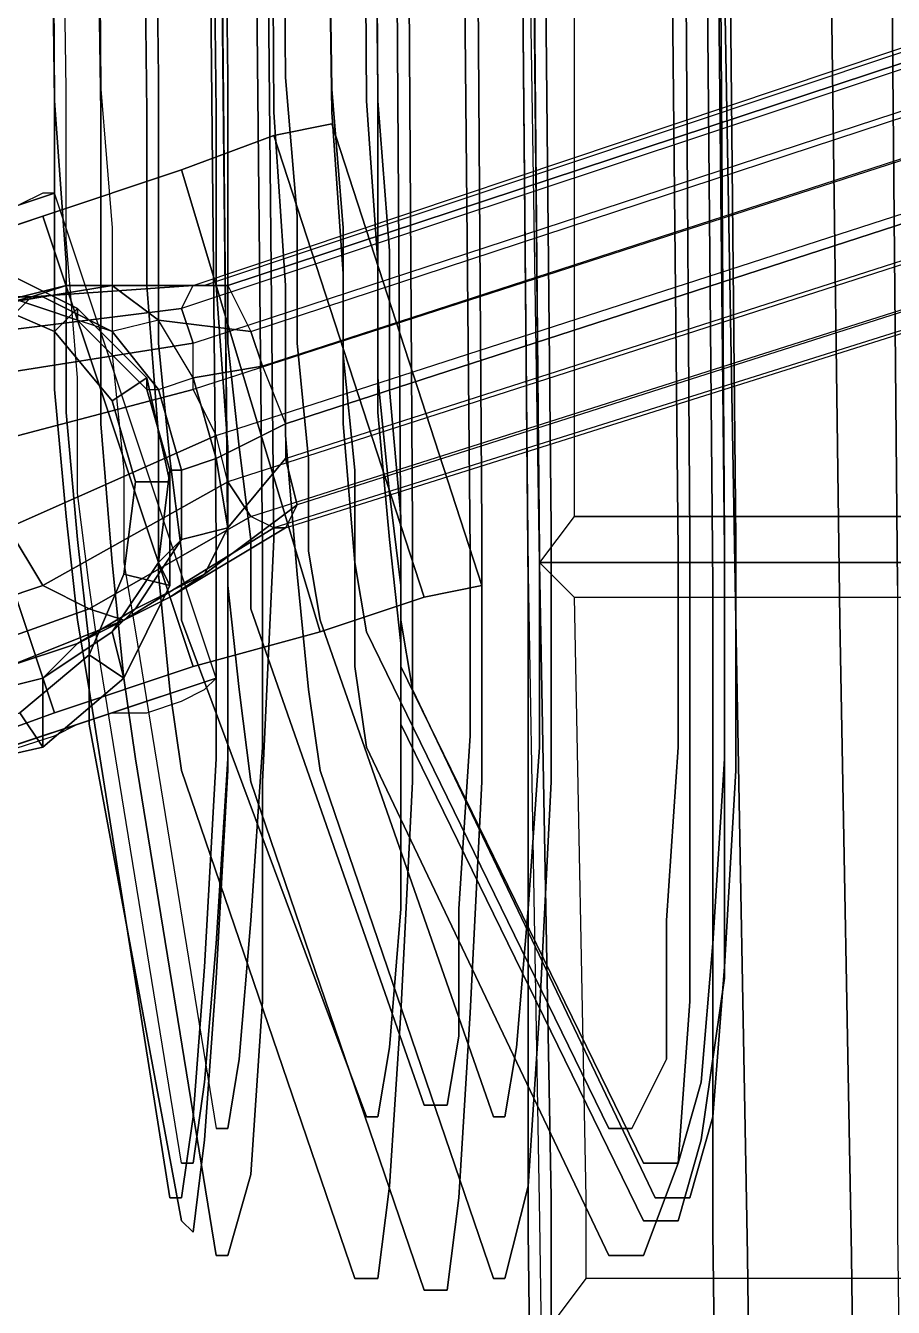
# Model space of a CAD drawing. Extents: x 2173.2 to 2198.9, y 1406.4 to 1430.7.
# Drawn here: x 2174.468 to 2176.816, y 1413.591 to 1417.059 of the extents above; entities that cross this region are included whole.
import ezdxf

# ---------------------------------------------------------------- set-up
doc = ezdxf.new("R2010")
doc.units = 0
doc.layers.add('SEAT', color=5, linetype='Continuous')

msp = doc.modelspace()

# ---------------------------------------------------------------- linework, layer by layer
at = {"layer": 'SEAT'}
for points, invisible_edges in [([(2175.0145, 1415.6687, 26.5), (2174.9207, 1425.1062, 25.3438), (2174.8895, 1425.0749, 25.2812), (2174.9832, 1415.6687, 26.4375)], 10), ([(2175.1395, 1415.6687, 26.5938), (2175.0457, 1425.1062, 25.4375), (2174.9207, 1425.1062, 25.3438), (2175.0145, 1415.6687, 26.5)], 10), ([(2175.5145, 1415.6999, 26.625), (2175.452, 1425.1062, 25.4688), (2175.0457, 1425.1062, 25.4375), (2175.1395, 1415.6687, 26.5938)], 10), ([(2175.6395, 1425.1062, 25.4688), (2175.452, 1425.1062, 25.4688), (2175.5145, 1415.6999, 26.625), (2175.702, 1415.6999, 26.625)], 5), ([(2175.8895, 1415.6999, 26.5938), (2175.7957, 1425.1062, 25.4375), (2175.6395, 1425.1062, 25.4688), (2175.702, 1415.6999, 26.625)], 10), ([(2176.2645, 1415.6687, 26.5), (2176.202, 1425.1062, 25.3438), (2175.7957, 1425.1062, 25.4375), (2175.8895, 1415.6999, 26.5938)], 10), ([(2176.3582, 1415.6687, 26.4062), (2176.2957, 1425.1062, 25.25), (2176.202, 1425.1062, 25.3438), (2176.2645, 1415.6687, 26.5)], 10), ([(2176.3895, 1415.6687, 26.3125), (2176.2957, 1425.0749, 25.1562), (2176.2957, 1425.1062, 25.25), (2176.3582, 1415.6687, 26.4062)], 10), ([(2174.9832, 1415.6687, 26.4375), (2174.8895, 1425.0749, 25.2812), (2174.9207, 1425.0749, 25.1875), (2175.0145, 1415.6374, 26.3438)], 10), ([(2175.0145, 1415.6374, 26.3438), (2174.9207, 1425.0749, 25.1875), (2175.0145, 1425.0749, 25.0938), (2175.1082, 1415.6374, 26.25)], 10), ([(2175.1082, 1415.6374, 26.25), (2175.0145, 1425.0749, 25.0938), (2175.4207, 1425.0437, 25), (2175.4832, 1415.6374, 26.1562)], 10), ([(2175.8582, 1415.6374, 26.125), (2175.7645, 1425.0437, 24.9688), (2176.1395, 1425.0749, 25), (2176.2332, 1415.6374, 26.1562)], 10), ([(2176.2332, 1415.6374, 26.1562), (2176.1395, 1425.0749, 25), (2176.2645, 1425.0749, 25.0938), (2176.3582, 1415.6374, 26.25)], 10), ([(2176.3582, 1415.6374, 26.25), (2176.2645, 1425.0749, 25.0938), (2176.2957, 1425.0749, 25.1562), (2176.3895, 1415.6687, 26.3125)], 10), ([(2175.4832, 1415.6374, 26.1562), (2175.4207, 1425.0437, 25), (2175.577, 1425.0437, 24.9688), (2175.6707, 1415.6374, 26.125)], 10), ([(2175.6707, 1415.6374, 26.125), (2175.577, 1425.0437, 24.9688), (2175.7645, 1425.0437, 24.9688), (2175.8582, 1415.6374, 26.125)], 10), ([(2176.2645, 1422.5437, 14.5625), (2176.3895, 1415.4499, 16.1562), (2176.327, 1415.5437, 16.75), (2176.2645, 1422.4499, 15.8125)], 10), ([(2176.577, 1422.5437, 14.5312), (2176.6707, 1415.4499, 16.125), (2176.3895, 1415.4499, 16.1562), (2176.2645, 1422.5437, 14.5625)], 10), ([(2176.7645, 1422.4499, 15.75), (2176.827, 1415.5437, 16.7188), (2176.6707, 1415.4499, 16.125), (2176.577, 1422.5437, 14.5312)], 10), ([(2175.827, 1415.5749, 17.0312), (2175.8582, 1415.6062, 17.2812), (2175.7957, 1422.4499, 16.3438), (2175.7645, 1422.4499, 16.0938)], 5), ([(2175.7645, 1422.4499, 15.8438), (2175.827, 1415.5437, 16.7812), (2175.8582, 1415.6062, 17.2812), (2175.7957, 1422.4499, 16.3438)], 10), ([(2176.2645, 1422.4499, 15.8125), (2176.327, 1415.5437, 16.75), (2175.827, 1415.5437, 16.7812), (2175.7645, 1422.4499, 15.8438)], 10), ([(2175.8582, 1415.6062, 17.2812), (2177.3582, 1415.6062, 17.1562), (2177.2957, 1422.4499, 16.2188), (2175.7957, 1422.4499, 16.3438)], 5), ([(2177.2645, 1422.4499, 15.7188), (2177.327, 1415.5437, 16.6875), (2176.827, 1415.5437, 16.7188), (2176.7645, 1422.4499, 15.75)], 10), ([(2174.6395, 1421.7937, 15.6875), (2174.6707, 1416.8874, 16.6562), (2174.577, 1416.8874, 16.5625), (2174.5145, 1421.7624, 15.625)], 10), ([(2174.827, 1416.9187, 16.6875), (2174.7645, 1421.7937, 15.75), (2174.6395, 1421.7937, 15.6875), (2174.6707, 1416.8874, 16.6562)], 10), ([(2175.0145, 1416.9187, 16.6875), (2174.952, 1421.7937, 15.75), (2174.7645, 1421.7937, 15.75), (2174.827, 1416.9187, 16.6875)], 10), ([(2175.1707, 1416.9187, 16.6562), (2175.1395, 1421.7937, 15.7188), (2174.952, 1421.7937, 15.75), (2175.0145, 1416.9187, 16.6875)], 10), ([(2175.2957, 1416.8874, 16.5938), (2175.2332, 1421.7937, 15.6562), (2175.1395, 1421.7937, 15.7188), (2175.1707, 1416.9187, 16.6562)], 10), ([(2175.4207, 1416.8874, 16.5), (2175.3582, 1421.7624, 15.5625), (2175.2332, 1421.7937, 15.6562), (2175.2957, 1416.8874, 16.5938)], 10), ([(2174.577, 1416.8874, 16.5625), (2174.5145, 1421.7624, 15.625), (2174.4832, 1421.7624, 15.5312), (2174.5457, 1416.8562, 16.4688)], 10), ([(2174.5457, 1416.8562, 16.4688), (2174.4832, 1421.7624, 15.5312), (2174.5145, 1421.7312, 15.4375), (2174.5457, 1416.8562, 16.4062)], 10), ([(2175.4207, 1416.8562, 16.4062), (2175.3895, 1421.7624, 15.4688), (2175.3582, 1421.7624, 15.5625), (2175.4207, 1416.8874, 16.5)], 10), ([(2175.3895, 1416.8562, 16.3438), (2175.3582, 1421.7312, 15.4062), (2175.3895, 1421.7624, 15.4688), (2175.4207, 1416.8562, 16.4062)], 10), ([(2174.5457, 1416.8562, 16.4062), (2174.5145, 1421.7312, 15.4375), (2174.6082, 1421.7312, 15.3438), (2174.6707, 1416.8249, 16.2812)], 10), ([(2174.6082, 1421.7312, 15.3438), (2174.7332, 1421.6999, 15.2812), (2174.7957, 1416.8249, 16.25), (2174.6707, 1416.8249, 16.2812)], 5), ([(2175.1395, 1416.8249, 16.2188), (2175.1082, 1421.6999, 15.2812), (2175.2332, 1421.7312, 15.3125), (2175.2957, 1416.8249, 16.25)], 10), ([(2175.2957, 1416.8249, 16.25), (2175.2332, 1421.7312, 15.3125), (2175.3582, 1421.7312, 15.4062), (2175.3895, 1416.8562, 16.3438)], 10), ([(2174.7957, 1416.8249, 16.25), (2174.7332, 1421.6999, 15.2812), (2174.9207, 1421.6999, 15.25), (2174.9832, 1416.8249, 16.2188)], 10), ([(2174.9832, 1416.8249, 16.2188), (2174.9207, 1421.6999, 15.25), (2175.1082, 1421.6999, 15.2812), (2175.1395, 1416.8249, 16.2188)], 10), ([(2174.827, 1416.5437, 16.8125), (2174.827, 1416.9187, 16.6875), (2174.6707, 1416.8874, 16.6562), (2174.702, 1416.5124, 16.75)], 10), ([(2175.0145, 1416.5437, 16.8125), (2175.0145, 1416.9187, 16.6875), (2174.827, 1416.9187, 16.6875), (2174.827, 1416.5437, 16.8125)], 10), ([(2175.202, 1416.5437, 16.7812), (2175.1707, 1416.9187, 16.6562), (2175.0145, 1416.9187, 16.6875), (2175.0145, 1416.5437, 16.8125)], 10), ([(2175.327, 1416.5124, 16.7188), (2175.2957, 1416.8874, 16.5938), (2175.1707, 1416.9187, 16.6562), (2175.202, 1416.5437, 16.7812)], 10), ([(2174.577, 1416.4812, 16.6875), (2174.577, 1416.8874, 16.5625), (2174.5457, 1416.8562, 16.4688), (2174.5457, 1416.4499, 16.5938)], 10), ([(2174.6707, 1416.8874, 16.6562), (2174.702, 1416.5124, 16.75), (2174.577, 1416.4812, 16.6875), (2174.577, 1416.8874, 16.5625)], 10), ([(2175.4207, 1416.4812, 16.625), (2175.4207, 1416.8874, 16.5), (2175.2957, 1416.8874, 16.5938), (2175.327, 1416.5124, 16.7188)], 10), ([(2175.452, 1416.4499, 16.5312), (2175.4207, 1416.8562, 16.4062), (2175.4207, 1416.8874, 16.5), (2175.4207, 1416.4812, 16.625)], 10), ([(2174.577, 1416.4187, 16.5312), (2174.5457, 1416.8562, 16.4062), (2174.6707, 1416.8249, 16.2812), (2174.6707, 1416.3874, 16.4375)], 10), ([(2174.5457, 1416.4499, 16.5938), (2174.5457, 1416.8562, 16.4688), (2174.5457, 1416.8562, 16.4062), (2174.577, 1416.4187, 16.5312)], 10), ([(2175.327, 1416.3874, 16.4062), (2175.2957, 1416.8249, 16.25), (2175.3895, 1416.8562, 16.3438), (2175.4207, 1416.4187, 16.4688)], 10), ([(2175.4207, 1416.4187, 16.4688), (2175.3895, 1416.8562, 16.3438), (2175.4207, 1416.8562, 16.4062), (2175.452, 1416.4499, 16.5312)], 10), ([(2174.6707, 1416.8249, 16.2812), (2174.7957, 1416.8249, 16.25), (2174.7957, 1416.3562, 16.375), (2174.6707, 1416.3874, 16.4375)], 5), ([(2174.7957, 1416.3562, 16.375), (2174.7957, 1416.8249, 16.25), (2174.9832, 1416.8249, 16.2188), (2174.9832, 1416.3562, 16.3438)], 10), ([(2174.9832, 1416.3562, 16.3438), (2174.9832, 1416.8249, 16.2188), (2175.1395, 1416.8249, 16.2188), (2175.1707, 1416.3562, 16.3438)], 10), ([(2175.1707, 1416.3562, 16.3438), (2175.1395, 1416.8249, 16.2188), (2175.2957, 1416.8249, 16.25), (2175.327, 1416.3874, 16.4062)], 10), ([(2175.1395, 1416.7624, 0.4375), (2175.1395, 1416.7624, 1.5625), (2175.2957, 1416.7937, 1.1875), (2175.2957, 1416.7937, 0.8125)], 1), ([(2174.8895, 1416.6687, 0.1562), (2174.8895, 1416.6687, 1.8438), (2175.1395, 1416.7624, 1.5625), (2175.1395, 1416.7624, 0.4375)], 5), ([(2174.5145, 1416.5437), (2174.5145, 1416.5437, 2), (2174.8895, 1416.6687, 1.8438), (2174.8895, 1416.6687, 0.1562)], 5), ([(2174.5457, 1416.6062, 0.9375), (2174.1082, 1416.4812, 0.8438), (2173.2332, 1416.1687, 2.125), (2174.5457, 1416.6062, 2.125)], 1), ([(2174.1082, 1416.4812, 0.8438), (2174.5457, 1416.6062, 0.9375), (2174.5145, 1416.6062, 0.8438), (2174.202, 1416.4812, 0.7812)], 5), ([(2174.202, 1416.4812, 0.7812), (2174.5145, 1416.6062, 0.8438), (2174.452, 1416.5749, 0.7812), (2174.2645, 1416.5124, 0.75)], 5), ([(2174.1395, 1416.4187), (2174.1395, 1416.4187, 2), (2174.5145, 1416.5437, 2), (2174.5145, 1416.5437)], 5), ([(2174.827, 1416.1999, 16.9688), (2174.827, 1416.5437, 16.8125), (2174.702, 1416.5124, 16.75), (2174.702, 1416.1687, 16.9375)], 10), ([(2175.0145, 1416.1999, 16.9688), (2175.0145, 1416.5437, 16.8125), (2174.827, 1416.5437, 16.8125), (2174.827, 1416.1999, 16.9688)], 10), ([(2175.202, 1416.1999, 16.9688), (2175.202, 1416.5437, 16.7812), (2175.0145, 1416.5437, 16.8125), (2175.0145, 1416.1999, 16.9688)], 10), ([(2175.327, 1416.1687, 16.9062), (2175.327, 1416.5124, 16.7188), (2175.202, 1416.5437, 16.7812), (2175.202, 1416.1999, 16.9688)], 10), ([(2174.702, 1416.5124, 16.75), (2174.702, 1416.1687, 16.9375), (2174.6082, 1416.1062, 16.875), (2174.577, 1416.4812, 16.6875)], 10), ([(2175.4207, 1416.1062, 16.8125), (2175.4207, 1416.4812, 16.625), (2175.327, 1416.5124, 16.7188), (2175.327, 1416.1687, 16.9062)], 10), ([(2174.6082, 1416.1062, 16.875), (2174.577, 1416.4812, 16.6875), (2174.5457, 1416.4499, 16.5938), (2174.5457, 1416.0749, 16.8125)], 10), ([(2175.452, 1416.0749, 16.75), (2175.452, 1416.4499, 16.5312), (2175.4207, 1416.4812, 16.625), (2175.4207, 1416.1062, 16.8125)], 10), ([(2174.5457, 1416.0749, 16.8125), (2174.5457, 1416.4499, 16.5938), (2174.577, 1416.4187, 16.5312), (2174.577, 1416.0124, 16.75)], 10), ([(2175.4207, 1416.0124, 16.6875), (2175.4207, 1416.4187, 16.4688), (2175.452, 1416.4499, 16.5312), (2175.452, 1416.0749, 16.75)], 10), ([(2174.577, 1416.0124, 16.75), (2174.577, 1416.4187, 16.5312), (2174.6707, 1416.3874, 16.4375), (2174.6707, 1415.9812, 16.6562)], 10), ([(2175.327, 1415.9812, 16.625), (2175.327, 1416.3874, 16.4062), (2175.4207, 1416.4187, 16.4688), (2175.4207, 1416.0124, 16.6875)], 10), ([(2174.6707, 1416.3874, 16.4375), (2174.7957, 1416.3562, 16.375), (2174.827, 1415.9499, 16.5938), (2174.6707, 1415.9812, 16.6562)], 5), ([(2175.1707, 1415.9499, 16.5625), (2175.1707, 1416.3562, 16.3438), (2175.327, 1416.3874, 16.4062), (2175.327, 1415.9812, 16.625)], 10), ([(2174.827, 1415.9499, 16.5938), (2174.7957, 1416.3562, 16.375), (2174.9832, 1416.3562, 16.3438), (2175.0145, 1415.9187, 16.5625)], 10), ([(2175.0145, 1415.9187, 16.5625), (2174.9832, 1416.3562, 16.3438), (2175.1707, 1416.3562, 16.3438), (2175.1707, 1415.9499, 16.5625)], 10), ([(2174.8582, 1415.8874, 17.2188), (2174.827, 1416.1999, 16.9688), (2174.702, 1416.1687, 16.9375), (2174.7332, 1415.8562, 17.1875)], 10), ([(2175.0457, 1415.9187, 17.2188), (2175.0145, 1416.1999, 16.9688), (2174.827, 1416.1999, 16.9688), (2174.8582, 1415.8874, 17.2188)], 10), ([(2175.2332, 1415.8874, 17.1875), (2175.202, 1416.1999, 16.9688), (2175.0145, 1416.1999, 16.9688), (2175.0457, 1415.9187, 17.2188)], 10), ([(2175.3582, 1415.8562, 17.1562), (2175.327, 1416.1687, 16.9062), (2175.202, 1416.1999, 16.9688), (2175.2332, 1415.8874, 17.1875)], 10), ([(2174.702, 1416.1687, 16.9375), (2174.7332, 1415.8562, 17.1875), (2174.6082, 1415.7937, 17.1562), (2174.6082, 1416.1062, 16.875)], 10), ([(2175.452, 1415.7937, 17.0938), (2175.4207, 1416.1062, 16.8125), (2175.327, 1416.1687, 16.9062), (2175.3582, 1415.8562, 17.1562)], 10), ([(2174.6082, 1415.7937, 17.1562), (2174.6082, 1416.1062, 16.875), (2174.5457, 1416.0749, 16.8125), (2174.577, 1415.7312, 17.0938)], 10), ([(2175.4832, 1415.7312, 17.0312), (2175.452, 1416.0749, 16.75), (2175.4207, 1416.1062, 16.8125), (2175.452, 1415.7937, 17.0938)], 10), ([(2174.577, 1415.7312, 17.0938), (2174.5457, 1416.0749, 16.8125), (2174.577, 1416.0124, 16.75), (2174.6082, 1415.6687, 17.0312)], 10), ([(2175.452, 1415.6687, 16.9688), (2175.4207, 1416.0124, 16.6875), (2175.452, 1416.0749, 16.75), (2175.4832, 1415.7312, 17.0312)], 10), ([(2174.6082, 1415.6687, 17.0312), (2174.577, 1416.0124, 16.75), (2174.6707, 1415.9812, 16.6562), (2174.702, 1415.6062, 16.9375)], 10), ([(2174.6707, 1415.9812, 16.6562), (2174.827, 1415.9499, 16.5938), (2174.827, 1415.5749, 16.9062), (2174.702, 1415.6062, 16.9375)], 5), ([(2175.202, 1415.5749, 16.875), (2175.1707, 1415.9499, 16.5625), (2175.327, 1415.9812, 16.625), (2175.3582, 1415.6062, 16.9062)], 10), ([(2175.3582, 1415.6062, 16.9062), (2175.327, 1415.9812, 16.625), (2175.4207, 1416.0124, 16.6875), (2175.452, 1415.6687, 16.9688)], 10), ([(2174.827, 1415.5749, 16.9062), (2174.827, 1415.9499, 16.5938), (2175.0145, 1415.9187, 16.5625), (2175.0145, 1415.5437, 16.875)], 10), ([(2175.0145, 1415.5437, 16.875), (2175.0145, 1415.9187, 16.5625), (2175.1707, 1415.9499, 16.5625), (2175.202, 1415.5749, 16.875)], 10), ([(2175.077, 1415.6687, 17.5312), (2175.0457, 1415.9187, 17.2188), (2174.8582, 1415.8874, 17.2188), (2174.8895, 1415.6374, 17.5312)], 10), ([(2175.2332, 1415.6374, 17.5), (2175.2332, 1415.8874, 17.1875), (2175.0457, 1415.9187, 17.2188), (2175.077, 1415.6687, 17.5312)], 10), ([(2174.8895, 1415.6374, 17.5312), (2174.8582, 1415.8874, 17.2188), (2174.7332, 1415.8562, 17.1875), (2174.7332, 1415.6062, 17.5)], 10), ([(2175.3582, 1415.6062, 17.4688), (2175.3582, 1415.8562, 17.1562), (2175.2332, 1415.8874, 17.1875), (2175.2332, 1415.6374, 17.5)], 10), ([(2174.7332, 1415.8562, 17.1875), (2174.7332, 1415.6062, 17.5), (2174.6395, 1415.5437, 17.4688), (2174.6082, 1415.7937, 17.1562)], 10), ([(2175.4832, 1415.5437, 17.4062), (2175.452, 1415.7937, 17.0938), (2175.3582, 1415.8562, 17.1562), (2175.3582, 1415.6062, 17.4688)], 10), ([(2174.6395, 1415.5437, 17.4688), (2174.6082, 1415.7937, 17.1562), (2174.577, 1415.7312, 17.0938), (2174.6082, 1415.4499, 17.4062)], 10), ([(2175.4832, 1415.4499, 17.3438), (2175.4832, 1415.7312, 17.0312), (2175.452, 1415.7937, 17.0938), (2175.4832, 1415.5437, 17.4062)], 10), ([(2174.6082, 1415.4499, 17.4062), (2174.577, 1415.7312, 17.0938), (2174.6082, 1415.6687, 17.0312), (2174.6395, 1415.3874, 17.375)], 10), ([(2175.4832, 1415.3874, 17.3125), (2175.452, 1415.6687, 16.9688), (2175.4832, 1415.7312, 17.0312), (2175.4832, 1415.4499, 17.3438)], 10), ([(2174.6395, 1415.3874, 17.375), (2174.6082, 1415.6687, 17.0312), (2174.702, 1415.6062, 16.9375), (2174.7332, 1415.2937, 17.3125)], 10), ([(2175.077, 1415.4812, 17.875), (2175.077, 1415.6687, 17.5312), (2174.8895, 1415.6374, 17.5312), (2174.8895, 1415.4499, 17.875)], 10), ([(2175.0145, 1415.0437, 26.4688), (2175.0145, 1415.6687, 26.5), (2174.9832, 1415.6687, 26.4375), (2174.9832, 1415.0749, 26.375)], 10), ([(2174.9832, 1415.0749, 26.375), (2174.9832, 1415.6687, 26.4375), (2175.0145, 1415.6374, 26.3438), (2175.0145, 1415.0749, 26.2812)], 10), ([(2175.1082, 1415.0124, 26.5625), (2175.1395, 1415.6687, 26.5938), (2175.0145, 1415.6687, 26.5), (2175.0145, 1415.0437, 26.4688)], 10), ([(2175.2645, 1415.4499, 17.8438), (2175.2332, 1415.6374, 17.5), (2175.077, 1415.6687, 17.5312), (2175.077, 1415.4812, 17.875)], 10), ([(2175.5145, 1415.0124, 26.5625), (2175.5145, 1415.6999, 26.625), (2175.1395, 1415.6687, 26.5938), (2175.1082, 1415.0124, 26.5625)], 10), ([(2175.3582, 1415.3249, 17.2812), (2175.3582, 1415.6062, 16.9062), (2175.452, 1415.6687, 16.9688), (2175.4832, 1415.3874, 17.3125)], 10), ([(2175.702, 1415.6999, 26.625), (2175.5145, 1415.6999, 26.625), (2175.5145, 1415.0124, 26.5625), (2175.702, 1415.0124, 26.5625)], 5), ([(2175.8895, 1415.0124, 26.5312), (2175.8895, 1415.6999, 26.5938), (2175.702, 1415.6999, 26.625), (2175.702, 1415.0124, 26.5625)], 10), ([(2176.2645, 1415.0124, 26.4688), (2176.2645, 1415.6687, 26.5), (2175.8895, 1415.6999, 26.5938), (2175.8895, 1415.0124, 26.5312)], 10), ([(2176.3582, 1415.0437, 26.375), (2176.3582, 1415.6687, 26.4062), (2176.2645, 1415.6687, 26.5), (2176.2645, 1415.0124, 26.4688)], 10), ([(2176.3582, 1415.0749, 26.1875), (2176.3582, 1415.6374, 26.25), (2176.3895, 1415.6687, 26.3125), (2176.3895, 1415.0437, 26.2812)], 10), ([(2176.3895, 1415.0437, 26.2812), (2176.3895, 1415.6687, 26.3125), (2176.3582, 1415.6687, 26.4062), (2176.3582, 1415.0437, 26.375)], 10), ([(2174.8895, 1415.4499, 17.875), (2174.8895, 1415.6374, 17.5312), (2174.7332, 1415.6062, 17.5), (2174.7645, 1415.4187, 17.8438)], 10), ([(2175.0145, 1415.0749, 26.2812), (2175.0145, 1415.6374, 26.3438), (2175.1082, 1415.6374, 26.25), (2175.1082, 1415.1062, 26.1875)], 10), ([(2175.1082, 1415.1062, 26.1875), (2175.1082, 1415.6374, 26.25), (2175.4832, 1415.6374, 26.1562), (2175.4832, 1415.1062, 26.125)], 10), ([(2175.3895, 1415.4187, 17.8125), (2175.3582, 1415.6062, 17.4688), (2175.2332, 1415.6374, 17.5), (2175.2645, 1415.4499, 17.8438)], 10), ([(2175.4832, 1415.1062, 26.125), (2175.4832, 1415.6374, 26.1562), (2175.6707, 1415.6374, 26.125), (2175.6707, 1415.1374, 26.0938)], 10), ([(2175.6707, 1415.1374, 26.0938), (2175.6707, 1415.6374, 26.125), (2175.8582, 1415.6374, 26.125), (2175.8582, 1415.1062, 26.0938)], 10), ([(2175.8582, 1415.1062, 26.0938), (2175.8582, 1415.6374, 26.125), (2176.2332, 1415.6374, 26.1562), (2176.2332, 1415.1062, 26.125)], 10), ([(2176.2332, 1415.1062, 26.125), (2176.2332, 1415.6374, 26.1562), (2176.3582, 1415.6374, 26.25), (2176.3582, 1415.0749, 26.1875)], 10), ([(2174.7332, 1415.6062, 17.5), (2174.7645, 1415.4187, 17.8438), (2174.6707, 1415.3249, 17.8438), (2174.6395, 1415.5437, 17.4688)], 10), ([(2174.702, 1415.6062, 16.9375), (2174.827, 1415.5749, 16.9062), (2174.8582, 1415.2624, 17.2812), (2174.7332, 1415.2937, 17.3125)], 5), ([(2175.2332, 1415.2624, 17.25), (2175.202, 1415.5749, 16.875), (2175.3582, 1415.6062, 16.9062), (2175.3582, 1415.3249, 17.2812)], 10), ([(2175.4832, 1415.3249, 17.7812), (2175.4832, 1415.5437, 17.4062), (2175.3582, 1415.6062, 17.4688), (2175.3895, 1415.4187, 17.8125)], 10), ([(2175.8582, 1413.8249, 17.2812), (2175.8895, 1413.8874, 17.5312), (2175.8582, 1415.6062, 17.2812), (2175.827, 1415.5749, 17.0312)], 5), ([(2175.827, 1413.7937, 17.0312), (2175.8895, 1413.8874, 17.5312), (2175.8582, 1415.6062, 17.2812), (2175.827, 1415.5437, 16.7812)], 5), ([(2175.8895, 1413.8874, 17.5312), (2177.3582, 1413.8874, 17.4375), (2177.3582, 1415.6062, 17.1562), (2175.8582, 1415.6062, 17.2812)], 5), ([(2175.8895, 1413.8874, 17.5312), (2175.8582, 1415.6062, 17.2812), (2196.327, 1415.6062, 17.2812), (2196.327, 1413.8874, 17.5312)], 8), ([(2175.8582, 1415.6062, 17.2812), (2175.952, 1415.5124, 17.375), (2175.9832, 1413.8874, 17.625), (2175.8895, 1413.8874, 17.5312)], 4), ([(2174.8582, 1415.2624, 17.2812), (2174.827, 1415.5749, 16.9062), (2175.0145, 1415.5437, 16.875), (2175.0457, 1415.2624, 17.25)], 10), ([(2175.0457, 1415.2624, 17.25), (2175.0145, 1415.5437, 16.875), (2175.202, 1415.5749, 16.875), (2175.2332, 1415.2624, 17.25)], 10), ([(2174.6707, 1415.3249, 17.8438), (2174.6395, 1415.5437, 17.4688), (2174.6082, 1415.4499, 17.4062), (2174.6395, 1415.2624, 17.8125)], 10), ([(2175.5145, 1415.2624, 17.75), (2175.4832, 1415.4499, 17.3438), (2175.4832, 1415.5437, 17.4062), (2175.4832, 1415.3249, 17.7812)], 10), ([(2175.5457, 1415.5124, 1.5625), (2175.5457, 1415.5124, 0.4375), (2175.702, 1415.5437, 0.8125), (2175.702, 1415.5437, 1.1875)], 1), ([(2175.827, 1415.5437, 16.7812), (2176.327, 1415.5437, 16.75), (2176.327, 1413.7937, 17), (2175.827, 1413.7937, 17.0312)], 5), ([(2176.4207, 1413.7312, 16.5), (2176.327, 1413.7937, 17), (2176.327, 1415.5437, 16.75), (2176.3895, 1415.4499, 16.1562)], 5), ([(2176.827, 1413.7937, 16.9688), (2176.702, 1413.7312, 16.4688), (2176.6707, 1415.4499, 16.125), (2176.827, 1415.5437, 16.7188)], 5), ([(2175.2645, 1415.4187, 1.8438), (2175.2645, 1415.4187, 0.1562), (2175.5457, 1415.5124, 0.4375), (2175.5457, 1415.5124, 1.5625)], 5), ([(2175.952, 1415.5124, 17.375), (2175.9832, 1413.8874, 17.625), (2196.202, 1413.8874, 17.625), (2196.2332, 1415.5124, 17.375)], 10), ([(2175.5457, 1414.1374, 24.5312), (2175.077, 1415.4812, 17.875), (2174.8895, 1415.4499, 17.875), (2175.3895, 1414.1062, 24.5312)], 10), ([(2175.7332, 1414.1062, 24.5312), (2175.2645, 1415.4499, 17.8438), (2175.077, 1415.4812, 17.875), (2175.5457, 1414.1374, 24.5312)], 10), ([(2174.6395, 1415.2624, 17.8125), (2174.6082, 1415.4499, 17.4062), (2174.6395, 1415.3874, 17.375), (2174.6395, 1415.1687, 17.7812)], 10), ([(2175.3895, 1414.1062, 24.5312), (2174.8895, 1415.4499, 17.875), (2174.7645, 1415.4187, 17.8438), (2174.9832, 1414.0749, 24.5625)], 10), ([(2176.0457, 1414.0749, 24.5), (2175.3895, 1415.4187, 17.8125), (2175.2645, 1415.4499, 17.8438), (2175.7332, 1414.1062, 24.5312)], 10), ([(2175.4832, 1415.1687, 17.7188), (2175.4832, 1415.3874, 17.3125), (2175.4832, 1415.4499, 17.3438), (2175.5145, 1415.2624, 17.75)], 10), ([(2176.3895, 1415.4499, 16.1562), (2176.6707, 1415.4499, 16.125), (2176.702, 1413.7312, 16.4688), (2176.4207, 1413.7312, 16.5)], 5), ([(2174.7645, 1415.4187, 17.8438), (2174.9832, 1414.0749, 24.5625), (2174.8895, 1413.9812, 24.5625), (2174.6707, 1415.3249, 17.8438)], 10), ([(2174.9207, 1415.3249, 2), (2174.9207, 1415.3249), (2175.2645, 1415.4187, 0.1562), (2175.2645, 1415.4187, 1.8438)], 5), ([(2176.1395, 1413.9812, 24.4688), (2175.4832, 1415.3249, 17.7812), (2175.3895, 1415.4187, 17.8125), (2176.0457, 1414.0749, 24.5)], 10), ([(2174.6395, 1415.1687, 17.7812), (2174.6395, 1415.3874, 17.375), (2174.7332, 1415.2937, 17.3125), (2174.7645, 1415.0749, 17.7188)], 10), ([(2175.3895, 1415.1062, 17.6875), (2175.3582, 1415.3249, 17.2812), (2175.4832, 1415.3874, 17.3125), (2175.4832, 1415.1687, 17.7188)], 10), ([(2174.5457, 1415.1999, 2), (2174.5457, 1415.1999), (2174.9207, 1415.3249), (2174.9207, 1415.3249, 2)], 5), ([(2174.8895, 1413.9812, 24.5625), (2174.6707, 1415.3249, 17.8438), (2174.6395, 1415.2624, 17.8125), (2174.8582, 1413.8874, 24.5312)], 10), ([(2175.2645, 1415.0437, 17.6562), (2175.2332, 1415.2624, 17.25), (2175.3582, 1415.3249, 17.2812), (2175.3895, 1415.1062, 17.6875)], 10), ([(2176.1707, 1413.8874, 24.4375), (2175.5145, 1415.2624, 17.75), (2175.4832, 1415.3249, 17.7812), (2176.1395, 1413.9812, 24.4688)], 10), ([(2174.5457, 1415.1374, 0.8438), (2174.9832, 1415.2937, 0.9375), (2174.9832, 1415.2937, 2.125), (2173.6707, 1414.8562, 2.125)], 1), ([(2174.9832, 1415.2937, 0.9375), (2174.5457, 1415.1374, 0.8438), (2174.6082, 1415.1687, 0.7812), (2174.952, 1415.2624, 0.8438)], 5), ([(2174.7332, 1415.2937, 17.3125), (2174.8582, 1415.2624, 17.2812), (2174.8895, 1415.0437, 17.6875), (2174.7645, 1415.0749, 17.7188)], 5), ([(2174.952, 1415.2624, 0.8438), (2174.6082, 1415.1687, 0.7812), (2174.702, 1415.1999, 0.75), (2174.8895, 1415.2312, 0.7812)], 5), ([(2174.8582, 1413.8874, 24.5312), (2174.6395, 1415.2624, 17.8125), (2174.6395, 1415.1687, 17.7812), (2174.8895, 1413.8249, 24.5312)], 10), ([(2174.8895, 1415.0437, 17.6875), (2174.8582, 1415.2624, 17.2812), (2175.0457, 1415.2624, 17.25), (2175.077, 1415.0124, 17.6875)], 10), ([(2175.077, 1415.0124, 17.6875), (2175.0457, 1415.2624, 17.25), (2175.2332, 1415.2624, 17.25), (2175.2645, 1415.0437, 17.6562)], 10), ([(2176.1395, 1413.8249, 24.4375), (2175.4832, 1415.1687, 17.7188), (2175.5145, 1415.2624, 17.75), (2176.1707, 1413.8874, 24.4375)], 10), ([(2174.8895, 1415.2312, 0.7812), (2174.702, 1415.1999, 0.75), (2174.702, 1415.1999, 0.75), (2174.7957, 1415.1999, 0.75)], 1), ([(2174.202, 1415.0749, 1.8438), (2174.202, 1415.0749, 0.1562), (2174.5457, 1415.1999), (2174.5457, 1415.1999, 2)], 5), ([(2174.8895, 1413.8249, 24.5312), (2174.6395, 1415.1687, 17.7812), (2174.7645, 1415.0749, 17.7188), (2174.9832, 1413.7312, 24.5)], 10), ([(2176.0457, 1413.7312, 24.4062), (2175.3895, 1415.1062, 17.6875), (2175.4832, 1415.1687, 17.7188), (2176.1395, 1413.8249, 24.4375)], 10), ([(2175.4832, 1414.6687, 25.9062), (2175.4832, 1415.1062, 26.125), (2175.6707, 1415.1374, 26.0938), (2175.6395, 1414.6687, 25.875)], 10), ([(2175.6395, 1414.6687, 25.875), (2175.6707, 1415.1374, 26.0938), (2175.8582, 1415.1062, 26.0938), (2175.827, 1414.6687, 25.875)], 10), ([(2174.9832, 1414.5749, 26.0625), (2175.0145, 1415.0749, 26.2812), (2175.1082, 1415.1062, 26.1875), (2175.077, 1414.6374, 25.9688)], 10), ([(2175.077, 1414.6374, 25.9688), (2175.1082, 1415.1062, 26.1875), (2175.4832, 1415.1062, 26.125), (2175.4832, 1414.6687, 25.9062)], 10), ([(2175.7332, 1413.6687, 24.4375), (2175.2645, 1415.0437, 17.6562), (2175.3895, 1415.1062, 17.6875), (2176.0457, 1413.7312, 24.4062)], 10), ([(2175.827, 1414.6687, 25.875), (2175.8582, 1415.1062, 26.0938), (2176.2332, 1415.1062, 26.125), (2176.202, 1414.6374, 25.9062)], 10), ([(2176.202, 1414.6374, 25.9062), (2176.2332, 1415.1062, 26.125), (2176.3582, 1415.0749, 26.1875), (2176.327, 1414.5749, 25.9688)], 10), ([(2174.7645, 1415.0749, 17.7188), (2174.8895, 1415.0437, 17.6875), (2175.3582, 1413.6687, 24.4688), (2174.9832, 1413.7312, 24.5)], 5), ([(2175.3582, 1413.6687, 24.4688), (2174.8895, 1415.0437, 17.6875), (2175.077, 1415.0124, 17.6875), (2175.5457, 1413.6374, 24.4375)], 10), ([(2174.952, 1414.5124, 26.125), (2174.9832, 1415.0749, 26.375), (2175.0145, 1415.0749, 26.2812), (2174.9832, 1414.5749, 26.0625)], 10), ([(2174.9832, 1414.4812, 26.1875), (2175.0145, 1415.0437, 26.4688), (2174.9832, 1415.0749, 26.375), (2174.952, 1414.5124, 26.125)], 10), ([(2175.1082, 1414.4187, 26.25), (2175.1082, 1415.0124, 26.5625), (2175.0145, 1415.0437, 26.4688), (2174.9832, 1414.4812, 26.1875)], 10), ([(2175.5457, 1413.6374, 24.4375), (2175.077, 1415.0124, 17.6875), (2175.2645, 1415.0437, 17.6562), (2175.7332, 1413.6687, 24.4375)], 10), ([(2176.3582, 1414.4812, 26.0938), (2176.3582, 1415.0437, 26.375), (2176.2645, 1415.0124, 26.4688), (2176.2645, 1414.4187, 26.1875)], 10), ([(2176.327, 1414.5749, 25.9688), (2176.3582, 1415.0749, 26.1875), (2176.3895, 1415.0437, 26.2812), (2176.3582, 1414.5124, 26.0312)], 10), ([(2176.3582, 1414.5124, 26.0312), (2176.3895, 1415.0437, 26.2812), (2176.3582, 1415.0437, 26.375), (2176.3582, 1414.4812, 26.0938)], 10), ([(2175.4832, 1414.3874, 26.2812), (2175.5145, 1415.0124, 26.5625), (2175.1082, 1415.0124, 26.5625), (2175.1082, 1414.4187, 26.25)], 10), ([(2175.702, 1415.0124, 26.5625), (2175.5145, 1415.0124, 26.5625), (2175.4832, 1414.3874, 26.2812), (2175.6707, 1414.3874, 26.2812)], 5), ([(2175.8582, 1414.3874, 26.25), (2175.8895, 1415.0124, 26.5312), (2175.702, 1415.0124, 26.5625), (2175.6707, 1414.3874, 26.2812)], 10), ([(2176.2645, 1414.4187, 26.1875), (2176.2645, 1415.0124, 26.4688), (2175.8895, 1415.0124, 26.5312), (2175.8582, 1414.3874, 26.25)], 10), ([(2175.0457, 1414.2624, 25.5938), (2175.077, 1414.6374, 25.9688), (2175.4832, 1414.6687, 25.9062), (2175.452, 1414.2937, 25.5312)], 10), ([(2175.452, 1414.2937, 25.5312), (2175.4832, 1414.6687, 25.9062), (2175.6395, 1414.6687, 25.875), (2175.6395, 1414.3249, 25.5)], 10), ([(2175.6395, 1414.3249, 25.5), (2175.6395, 1414.6687, 25.875), (2175.827, 1414.6687, 25.875), (2175.7957, 1414.2937, 25.5)], 10), ([(2175.7957, 1414.2937, 25.5), (2175.827, 1414.6687, 25.875), (2176.202, 1414.6374, 25.9062), (2176.202, 1414.2624, 25.5)], 10), ([(2174.952, 1414.1999, 25.625), (2174.9832, 1414.5749, 26.0625), (2175.077, 1414.6374, 25.9688), (2175.0457, 1414.2624, 25.5938)], 10), ([(2176.202, 1414.2624, 25.5), (2176.202, 1414.6374, 25.9062), (2176.327, 1414.5749, 25.9688), (2176.2957, 1414.1999, 25.5312)], 10), ([(2174.9207, 1414.1062, 25.6875), (2174.952, 1414.5124, 26.125), (2174.9832, 1414.5749, 26.0625), (2174.952, 1414.1999, 25.625)], 10), ([(2176.2957, 1414.1999, 25.5312), (2176.327, 1414.5749, 25.9688), (2176.3582, 1414.5124, 26.0312), (2176.327, 1414.1062, 25.5938)], 10), ([(2174.952, 1414.0437, 25.7188), (2174.9832, 1414.4812, 26.1875), (2174.952, 1414.5124, 26.125), (2174.9207, 1414.1062, 25.6875)], 10), ([(2176.327, 1414.1062, 25.5938), (2176.3582, 1414.5124, 26.0312), (2176.3582, 1414.4812, 26.0938), (2176.2957, 1414.0437, 25.625)], 10), ([(2175.077, 1413.9499, 25.7812), (2175.1082, 1414.4187, 26.25), (2174.9832, 1414.4812, 26.1875), (2174.952, 1414.0437, 25.7188)], 10), ([(2176.2957, 1414.0437, 25.625), (2176.3582, 1414.4812, 26.0938), (2176.2645, 1414.4187, 26.1875), (2176.2332, 1413.9812, 25.6875)], 10), ([(2175.452, 1413.9187, 25.7812), (2175.4832, 1414.3874, 26.2812), (2175.1082, 1414.4187, 26.25), (2175.077, 1413.9499, 25.7812)], 10), ([(2176.2332, 1413.9812, 25.6875), (2176.2645, 1414.4187, 26.1875), (2175.8582, 1414.3874, 26.25), (2175.827, 1413.9187, 25.75)], 10), ([(2175.6707, 1414.3874, 26.2812), (2175.4832, 1414.3874, 26.2812), (2175.452, 1413.9187, 25.7812), (2175.6395, 1413.8874, 25.7812)], 5), ([(2175.827, 1413.9187, 25.75), (2175.8582, 1414.3874, 26.25), (2175.6707, 1414.3874, 26.2812), (2175.6395, 1413.8874, 25.7812)], 10), ([(2175.4207, 1414.1062, 25.0625), (2175.452, 1414.2937, 25.5312), (2175.6395, 1414.3249, 25.5), (2175.6082, 1414.1374, 25.0312)], 10), ([(2175.6082, 1414.1374, 25.0312), (2175.6395, 1414.3249, 25.5), (2175.7957, 1414.2937, 25.5), (2175.7645, 1414.1062, 25.0312)], 10), ([(2175.0145, 1414.0749, 25.0938), (2175.0457, 1414.2624, 25.5938), (2175.452, 1414.2937, 25.5312), (2175.4207, 1414.1062, 25.0625)], 10), ([(2175.7645, 1414.1062, 25.0312), (2175.7957, 1414.2937, 25.5), (2176.202, 1414.2624, 25.5), (2176.1082, 1414.0749, 25)], 10), ([(2174.9207, 1413.9812, 25.125), (2174.952, 1414.1999, 25.625), (2175.0457, 1414.2624, 25.5938), (2175.0145, 1414.0749, 25.0938)], 10), ([(2176.1082, 1414.0749, 25), (2176.202, 1414.2624, 25.5), (2176.2957, 1414.1999, 25.5312), (2176.2332, 1413.9812, 25.0312)], 10), ([(2174.8895, 1413.8874, 25.125), (2174.9207, 1414.1062, 25.6875), (2174.952, 1414.1999, 25.625), (2174.9207, 1413.9812, 25.125)], 10), ([(2176.2332, 1413.9812, 25.0312), (2176.2957, 1414.1999, 25.5312), (2176.327, 1414.1062, 25.5938), (2176.2645, 1413.8874, 25.0312)], 10), ([(2174.9207, 1413.7937, 25.1562), (2174.952, 1414.0437, 25.7188), (2174.9207, 1414.1062, 25.6875), (2174.8895, 1413.8874, 25.125)], 10), ([(2174.9832, 1414.0749, 24.5625), (2175.0145, 1414.0749, 25.0938), (2175.4207, 1414.1062, 25.0625), (2175.3895, 1414.1062, 24.5312)], 10), ([(2175.3895, 1414.1062, 24.5312), (2175.4207, 1414.1062, 25.0625), (2175.6082, 1414.1374, 25.0312), (2175.5457, 1414.1374, 24.5312)], 10), ([(2175.5457, 1414.1374, 24.5312), (2175.6082, 1414.1374, 25.0312), (2175.7645, 1414.1062, 25.0312), (2175.7332, 1414.1062, 24.5312)], 10), ([(2175.7332, 1414.1062, 24.5312), (2175.7645, 1414.1062, 25.0312), (2176.1082, 1414.0749, 25), (2176.0457, 1414.0749, 24.5)], 10), ([(2176.2645, 1413.8874, 25.0312), (2176.327, 1414.1062, 25.5938), (2176.2957, 1414.0437, 25.625), (2176.2332, 1413.8249, 25.0625)], 10), ([(2174.8895, 1413.9812, 24.5625), (2174.9207, 1413.9812, 25.125), (2175.0145, 1414.0749, 25.0938), (2174.9832, 1414.0749, 24.5625)], 10), ([(2176.0457, 1414.0749, 24.5), (2176.1082, 1414.0749, 25), (2176.2332, 1413.9812, 25.0312), (2176.1395, 1413.9812, 24.4688)], 10), ([(2175.0145, 1413.7312, 25.1562), (2175.077, 1413.9499, 25.7812), (2174.952, 1414.0437, 25.7188), (2174.9207, 1413.7937, 25.1562)], 10), ([(2176.2332, 1413.8249, 25.0625), (2176.2957, 1414.0437, 25.625), (2176.2332, 1413.9812, 25.6875), (2176.1395, 1413.7312, 25.0625)], 10), ([(2174.8582, 1413.8874, 24.5312), (2174.8895, 1413.8874, 25.125), (2174.9207, 1413.9812, 25.125), (2174.8895, 1413.9812, 24.5625)], 10), ([(2176.1395, 1413.7312, 25.0625), (2176.2332, 1413.9812, 25.6875), (2175.827, 1413.9187, 25.75), (2175.7645, 1413.6687, 25.125)], 10), ([(2176.1395, 1413.9812, 24.4688), (2176.2332, 1413.9812, 25.0312), (2176.2645, 1413.8874, 25.0312), (2176.1707, 1413.8874, 24.4375)], 10), ([(2175.4207, 1413.6687, 25.125), (2175.452, 1413.9187, 25.7812), (2175.077, 1413.9499, 25.7812), (2175.0145, 1413.7312, 25.1562)], 10), ([(2175.6395, 1413.8874, 25.7812), (2175.452, 1413.9187, 25.7812), (2175.4207, 1413.6687, 25.125), (2175.6082, 1413.6374, 25.125)], 5), ([(2175.7645, 1413.6687, 25.125), (2175.827, 1413.9187, 25.75), (2175.6395, 1413.8874, 25.7812), (2175.6082, 1413.6374, 25.125)], 10), ([(2174.8895, 1413.8249, 24.5312), (2174.9207, 1413.7937, 25.1562), (2174.8895, 1413.8874, 25.125), (2174.8582, 1413.8874, 24.5312)], 10), ([(2175.8582, 1411.3249, 17.3125), (2175.8895, 1411.3874, 17.8125), (2175.8895, 1413.8874, 17.5312), (2175.827, 1413.7937, 17.0312)], 5), ([(2175.8895, 1411.3562, 17.5625), (2175.8895, 1411.3874, 17.8125), (2175.8895, 1413.8874, 17.5312), (2175.8582, 1413.8249, 17.2812)], 5), ([(2175.8895, 1411.3874, 17.8125), (2177.3895, 1411.3874, 17.6875), (2177.3582, 1413.8874, 17.4375), (2175.8895, 1413.8874, 17.5312)], 5), ([(2196.327, 1413.8874, 17.5312), (2196.327, 1413.5437, 17.5625), (2175.8895, 1413.5437, 17.5625), (2175.8895, 1413.8874, 17.5312)], 8), ([(2175.8895, 1413.8874, 17.5312), (2175.9832, 1413.8874, 17.625), (2175.9832, 1413.6687, 17.6562), (2175.8895, 1413.5437, 17.5625)], 1), ([(2196.202, 1413.6687, 17.6562), (2196.202, 1413.8874, 17.625), (2175.9832, 1413.8874, 17.625), (2175.9832, 1413.6687, 17.6562)], 10), ([(2176.1707, 1413.8874, 24.4375), (2176.2645, 1413.8874, 25.0312), (2176.2332, 1413.8249, 25.0625), (2176.1395, 1413.8249, 24.4375)], 10), ([(2174.9832, 1413.7312, 24.5), (2175.0145, 1413.7312, 25.1562), (2174.9207, 1413.7937, 25.1562), (2174.8895, 1413.8249, 24.5312)], 10), ([(2175.827, 1413.7937, 17.0312), (2176.327, 1413.7937, 17), (2176.3582, 1411.3249, 17.2812), (2175.8582, 1411.3249, 17.3125)], 5), ([(2176.1395, 1413.8249, 24.4375), (2176.2332, 1413.8249, 25.0625), (2176.1395, 1413.7312, 25.0625), (2176.0457, 1413.7312, 24.4062)], 10), ([(2176.452, 1411.2937, 16.9688), (2176.3582, 1411.3249, 17.2812), (2176.327, 1413.7937, 17), (2176.4207, 1413.7312, 16.5)], 5), ([(2176.8582, 1411.3249, 17.25), (2176.7332, 1411.2937, 16.9375), (2176.702, 1413.7312, 16.4688), (2176.827, 1413.7937, 16.9688)], 5), ([(2175.3582, 1413.6687, 24.4688), (2175.4207, 1413.6687, 25.125), (2175.0145, 1413.7312, 25.1562), (2174.9832, 1413.7312, 24.5)], 10), ([(2176.0457, 1413.7312, 24.4062), (2176.1395, 1413.7312, 25.0625), (2175.7645, 1413.6687, 25.125), (2175.7332, 1413.6687, 24.4375)], 10), ([(2176.4207, 1413.7312, 16.5), (2176.702, 1413.7312, 16.4688), (2176.7332, 1411.2937, 16.9375), (2176.452, 1411.2937, 16.9688)], 5), ([(2175.6082, 1413.6374, 25.125), (2175.4207, 1413.6687, 25.125), (2175.3582, 1413.6687, 24.4688), (2175.5457, 1413.6374, 24.4375)], 5), ([(2175.7332, 1413.6687, 24.4375), (2175.7645, 1413.6687, 25.125), (2175.6082, 1413.6374, 25.125), (2175.5457, 1413.6374, 24.4375)], 10)]:
    msp.add_3dface(points, dxfattribs=dict(at, invisible_edges=invisible_edges))
for points in [[(2184.2957, 1419.4187, 5.5625), (2174.8895, 1416.2937, 4.625), (2174.9207, 1416.3562, 4.4062), (2184.327, 1419.5124, 5.2188)], [(2174.9207, 1416.3562, 4.4062), (2184.327, 1419.5124, 5.2188), (2184.3895, 1419.5124, 4.875), (2174.952, 1416.3562, 4.25)], [(2174.952, 1416.3562, 4.25), (2175.0145, 1416.3562, 4.0312), (2184.4832, 1419.4812, 4.5625), (2184.3895, 1419.5124, 4.875)], [(2175.077, 1416.2312, 3.875), (2184.577, 1419.3562, 4.3125), (2184.4832, 1419.4812, 4.5625), (2175.0145, 1416.3562, 4.0312)], [(2174.9207, 1416.1999, 4.8125), (2184.2645, 1419.2624, 5.8125), (2184.2957, 1419.4187, 5.5625), (2174.8895, 1416.2937, 4.625)], [(2184.6395, 1419.2312, 4.1562), (2175.1082, 1416.1374, 3.7812), (2175.077, 1416.2312, 3.875), (2184.577, 1419.3562, 4.3125)], [(2184.2957, 1419.1062, 5.9375), (2174.9207, 1416.0749, 4.875), (2174.9207, 1416.1999, 4.8125), (2184.2645, 1419.2624, 5.8125)], [(2175.1707, 1415.9812, 3.7812), (2184.702, 1419.0749, 4.1562), (2184.6395, 1419.2312, 4.1562), (2175.1082, 1416.1374, 3.7812)], [(2184.2957, 1419.1062, 5.9375), (2174.9207, 1416.0749, 4.875), (2174.9832, 1415.9499, 4.875), (2184.3582, 1418.9812, 5.9375)], [(2175.1707, 1415.8874, 3.875), (2184.702, 1418.9499, 4.3125), (2184.702, 1419.0749, 4.1562), (2175.1707, 1415.9812, 3.7812)], [(2174.9832, 1415.9499, 4.875), (2184.3582, 1418.9812, 5.9375), (2184.4207, 1418.8562, 5.8125), (2175.0145, 1415.8249, 4.8125)], [(2184.702, 1418.7937, 4.5625), (2175.202, 1415.7624, 4.0312), (2175.1707, 1415.8874, 3.875), (2184.702, 1418.9499, 4.3125)], [(2184.4207, 1418.8562, 5.8125), (2175.0145, 1415.8249, 4.8125), (2175.077, 1415.7312, 4.625), (2184.5145, 1418.7312, 5.5625)], [(2175.1707, 1415.6999, 4.25), (2184.6707, 1418.6999, 4.875), (2184.702, 1418.7937, 4.5625), (2175.202, 1415.7624, 4.0312)], [(2175.077, 1415.7312, 4.625), (2184.5145, 1418.7312, 5.5625), (2184.577, 1418.6687, 5.2188), (2175.1395, 1415.6999, 4.4062)], [(2184.577, 1418.6687, 5.2188), (2175.1395, 1415.6999, 4.4062), (2175.1707, 1415.6999, 4.25), (2184.6707, 1418.6999, 4.875)], [(2175.8582, 1415.6062, 17.2812), (2175.827, 1417.5749, 17), (2196.327, 1417.5749, 17), (2196.327, 1415.6062, 17.2812)], [(2175.827, 1417.5749, 17), (2175.952, 1417.5124, 17.0938), (2175.952, 1415.7312, 17.3438), (2175.8582, 1415.6062, 17.2812)], [(2175.952, 1417.5124, 17.0938), (2175.952, 1415.7312, 17.3438), (2196.2332, 1415.7312, 17.3438), (2196.2332, 1417.5124, 17.0938)], [(2175.702, 1415.5437, 1.1875), (2175.2957, 1416.7937, 1.1875), (2175.1395, 1416.7624, 1.5625), (2175.5457, 1415.5124, 1.5625)], [(2175.5457, 1415.5124, 0.4375), (2175.1395, 1416.7624, 0.4375), (2175.2957, 1416.7937, 0.8125), (2175.702, 1415.5437, 0.8125)], [(2175.702, 1415.5437, 0.8125), (2175.2957, 1416.7937, 0.8125), (2175.2957, 1416.7937, 1.1875), (2175.702, 1415.5437, 1.1875)], [(2175.2645, 1415.4187, 0.1562), (2174.8895, 1416.6687, 0.1562), (2175.1395, 1416.7624, 0.4375), (2175.5457, 1415.5124, 0.4375)], [(2175.5457, 1415.5124, 1.5625), (2175.1395, 1416.7624, 1.5625), (2174.8895, 1416.6687, 1.8438), (2175.2645, 1415.4187, 1.8438)], [(2174.9207, 1415.3249), (2174.5145, 1416.5437), (2174.8895, 1416.6687, 0.1562), (2175.2645, 1415.4187, 0.1562)], [(2175.2645, 1415.4187, 1.8438), (2174.8895, 1416.6687, 1.8438), (2174.5145, 1416.5437, 2), (2174.9207, 1415.3249, 2)], [(2174.5457, 1416.6062, 2.125), (2173.2332, 1416.1687, 2.125), (2173.6707, 1414.8562, 2.125), (2174.9832, 1415.2937, 2.125)], [(2174.5457, 1415.1999), (2174.1395, 1416.4187), (2174.5145, 1416.5437), (2174.9207, 1415.3249)], [(2174.9207, 1415.3249, 2), (2174.5145, 1416.5437, 2), (2174.1395, 1416.4187, 2), (2174.5457, 1415.1999, 2)], [(2174.5457, 1415.1999, 2), (2174.1395, 1416.4187, 2), (2173.7957, 1416.3249, 1.8438), (2174.202, 1415.0749, 1.8438)], [(2174.202, 1415.0749, 0.1562), (2173.7957, 1416.3249, 0.1562), (2174.1395, 1416.4187), (2174.5457, 1415.1999)], [(2174.6082, 1416.2937, 2.5312), (2174.5457, 1416.2312, 2.2188), (2174.327, 1416.3249, 2.2188), (2174.3582, 1416.4187, 2.5312)], [(2174.3582, 1416.4187, 2.5312), (2174.4207, 1416.3249, 3.4062), (2174.6082, 1416.2624, 3.4062), (2174.6082, 1416.2937, 2.5312)], [(2174.577, 1416.3562, 4.0938), (2174.327, 1416.2937, 3.8438), (2174.1082, 1416.2312, 3.9688), (2174.4832, 1416.3249, 4.3125)], [(2174.702, 1416.3562, 3.9062), (2174.5145, 1416.3249, 3.7188), (2174.327, 1416.2937, 3.8438), (2174.577, 1416.3562, 4.0938)], [(2174.9207, 1416.3562, 4.4062), (2174.4832, 1416.3249, 4.3125), (2174.3895, 1416.2312, 4.5), (2174.8895, 1416.2937, 4.625)], [(2174.952, 1416.3562, 4.25), (2174.577, 1416.3562, 4.0938), (2174.4832, 1416.3249, 4.3125), (2174.9207, 1416.3562, 4.4062)], [(2174.827, 1416.2624, 3.7812), (2174.702, 1416.2312, 3.625), (2174.5145, 1416.3249, 3.7188), (2174.702, 1416.3562, 3.9062)], [(2175.0145, 1416.3562, 4.0312), (2174.702, 1416.3562, 3.9062), (2174.577, 1416.3562, 4.0938), (2174.952, 1416.3562, 4.25)], [(2175.077, 1416.2312, 3.875), (2174.827, 1416.2624, 3.7812), (2174.702, 1416.3562, 3.9062), (2175.0145, 1416.3562, 4.0312)], [(2174.4832, 1416.3249, 4.3125), (2174.1082, 1416.2312, 3.9688), (2173.952, 1416.1374, 4.0938), (2174.3895, 1416.2312, 4.5)], [(2174.1707, 1416.2937, 3.4062), (2174.327, 1416.2937, 3.8438), (2174.5145, 1416.3249, 3.7188), (2174.4207, 1416.3249, 3.4062)], [(2174.327, 1416.3249, 2.125), (2174.327, 1416.3249, 2.25), (2174.5457, 1416.2312, 2.25), (2174.5457, 1416.2312, 2.125)], [(2174.8895, 1416.2937, 4.625), (2174.3895, 1416.2312, 4.5), (2174.327, 1416.1062, 4.6562), (2174.9207, 1416.1999, 4.8125)], [(2174.4207, 1416.3249, 3.4062), (2174.5145, 1416.3249, 3.7188), (2174.702, 1416.2312, 3.625), (2174.6082, 1416.2624, 3.4062)], [(2174.7957, 1416.1062, 2.5312), (2174.702, 1416.0437, 2.2188), (2174.5457, 1416.2312, 2.2188), (2174.6082, 1416.2937, 2.5312)], [(2174.6082, 1416.2937, 2.5312), (2174.6082, 1416.2624, 3.4062), (2174.7957, 1416.0749, 3.4062), (2174.7957, 1416.1062, 2.5312)], [(2174.702, 1416.2312, 3.625), (2174.6082, 1416.2624, 3.4062), (2174.7957, 1416.0749, 3.4062), (2174.827, 1416.0749, 3.5625)], [(2174.827, 1416.0749, 3.5625), (2174.9207, 1416.1062, 3.6875), (2174.827, 1416.2624, 3.7812), (2174.702, 1416.2312, 3.625)], [(2174.827, 1416.2624, 3.7812), (2175.077, 1416.2312, 3.875), (2175.1082, 1416.1374, 3.7812), (2174.9207, 1416.1062, 3.6875)], [(2174.5457, 1416.2312, 2.125), (2174.5457, 1416.2312, 2.25), (2174.702, 1416.0437, 2.25), (2174.702, 1416.0437, 2.125)], [(2174.9207, 1416.1999, 4.8125), (2174.327, 1416.1062, 4.6562), (2174.327, 1415.9187, 4.7188), (2174.9207, 1416.0749, 4.875)], [(2174.9207, 1416.1062, 3.6875), (2175.1082, 1416.1374, 3.7812), (2175.1707, 1415.9812, 3.7812), (2174.9832, 1415.8874, 3.6875)], [(2174.8582, 1415.8249, 2.5312), (2174.7645, 1415.8249, 2.2188), (2174.702, 1416.0437, 2.2188), (2174.7957, 1416.1062, 2.5312)], [(2174.7957, 1416.1062, 2.5312), (2174.7957, 1416.0749, 3.4062), (2174.8582, 1415.8562, 3.4062), (2174.8582, 1415.8249, 2.5312)], [(2174.9832, 1415.8874, 3.6875), (2174.8895, 1415.8562, 3.5625), (2174.827, 1416.0749, 3.5625), (2174.9207, 1416.1062, 3.6875)], [(2174.9207, 1416.0749, 4.875), (2174.327, 1415.9187, 4.7188), (2174.4207, 1415.6999, 4.7188), (2174.9832, 1415.9499, 4.875)], [(2174.7957, 1416.0749, 3.4062), (2174.827, 1416.0749, 3.5625), (2174.8895, 1415.8562, 3.5625), (2174.8582, 1415.8562, 3.4062)], [(2174.702, 1416.0437, 2.125), (2174.702, 1416.0437, 2.25), (2174.7645, 1415.8249, 2.25), (2174.7645, 1415.8249, 2.125)], [(2175.1707, 1415.8874, 3.875), (2175.0145, 1415.6999, 3.7812), (2174.9832, 1415.8874, 3.6875), (2175.1707, 1415.9812, 3.7812)], [(2174.9832, 1415.9499, 4.875), (2174.4207, 1415.6999, 4.7188), (2174.5145, 1415.5437, 4.6562), (2175.0145, 1415.8249, 4.8125)], [(2175.0145, 1415.6999, 3.7812), (2174.8895, 1415.6687, 3.625), (2174.8895, 1415.8562, 3.5625), (2174.9832, 1415.8874, 3.6875)], [(2175.202, 1415.7624, 4.0312), (2174.952, 1415.5749, 3.9062), (2175.0145, 1415.6999, 3.7812), (2175.1707, 1415.8874, 3.875)], [(2174.8582, 1415.8249, 2.5312), (2174.8582, 1415.8562, 3.4062), (2174.827, 1415.6062, 3.4062), (2174.8582, 1415.5437, 2.5312)], [(2174.8582, 1415.8562, 3.4062), (2174.8895, 1415.8562, 3.5625), (2174.8895, 1415.6687, 3.625), (2174.827, 1415.6062, 3.4062)], [(2175.0145, 1415.8249, 4.8125), (2174.5145, 1415.5437, 4.6562), (2174.6395, 1415.4812, 4.5), (2175.077, 1415.7312, 4.625)], [(2174.8582, 1415.5437, 2.5312), (2174.7332, 1415.5749, 2.2188), (2174.7645, 1415.8249, 2.2188), (2174.8582, 1415.8249, 2.5312)], [(2174.7645, 1415.8249, 2.125), (2174.7645, 1415.8249, 2.25), (2174.7332, 1415.5749, 2.25), (2174.7332, 1415.5749, 2.125)], [(2175.1707, 1415.6999, 4.25), (2174.8582, 1415.5124, 4.0938), (2174.952, 1415.5749, 3.9062), (2175.202, 1415.7624, 4.0312)], [(2175.077, 1415.7312, 4.625), (2174.6395, 1415.4812, 4.5), (2174.7332, 1415.4499, 4.3125), (2175.1395, 1415.6999, 4.4062)], [(2175.952, 1415.7312, 17.3438), (2175.8582, 1415.6062, 17.2812), (2196.327, 1415.6062, 17.2812), (2196.2332, 1415.7312, 17.3438)], [(2174.4207, 1415.6999, 4.7188), (2173.8895, 1415.5437, 4.25), (2174.0457, 1415.3874, 4.1875), (2174.5145, 1415.5437, 4.6562)], [(2174.827, 1415.6062, 3.4062), (2174.8895, 1415.6687, 3.625), (2174.7645, 1415.4812, 3.7188), (2174.702, 1415.4187, 3.4062)], [(2175.1395, 1415.6999, 4.4062), (2174.7332, 1415.4499, 4.3125), (2174.8582, 1415.5124, 4.0938), (2175.1707, 1415.6999, 4.25)], [(2174.952, 1415.5749, 3.9062), (2174.7645, 1415.4812, 3.7188), (2174.8895, 1415.6687, 3.625), (2175.0145, 1415.6999, 3.7812)], [(2174.8582, 1415.5437, 2.5312), (2174.827, 1415.6062, 3.4062), (2174.702, 1415.4187, 3.4062), (2174.7332, 1415.2937, 2.5312)], [(2196.2332, 1415.5124, 17.375), (2196.327, 1415.6062, 17.2812), (2175.8582, 1415.6062, 17.2812), (2175.952, 1415.5124, 17.375)], [(2174.8582, 1415.5124, 4.0938), (2174.6082, 1415.3874, 3.8438), (2174.7645, 1415.4812, 3.7188), (2174.952, 1415.5749, 3.9062)], [(2174.7332, 1415.2937, 2.5312), (2174.6395, 1415.3562, 2.2188), (2174.7332, 1415.5749, 2.2188), (2174.8582, 1415.5437, 2.5312)], [(2174.7332, 1415.5749, 2.125), (2174.7332, 1415.5749, 2.25), (2174.6395, 1415.3562, 2.25), (2174.6395, 1415.3562, 2.125)], [(2174.5145, 1415.5437, 4.6562), (2174.0457, 1415.3874, 4.1875), (2174.202, 1415.3249, 4.0938), (2174.6395, 1415.4812, 4.5)], [(2174.7332, 1415.4499, 4.3125), (2174.4207, 1415.3249, 3.9688), (2174.6082, 1415.3874, 3.8438), (2174.8582, 1415.5124, 4.0938)], [(2174.6395, 1415.4812, 4.5), (2174.202, 1415.3249, 4.0938), (2174.4207, 1415.3249, 3.9688), (2174.7332, 1415.4499, 4.3125)], [(2174.702, 1415.4187, 3.4062), (2174.7645, 1415.4812, 3.7188), (2174.6082, 1415.3874, 3.8438), (2174.5145, 1415.2937, 3.4062)], [(2174.7332, 1415.2937, 2.5312), (2174.702, 1415.4187, 3.4062), (2174.5145, 1415.2937, 3.4062), (2174.5145, 1415.1062, 2.5312)], [(2174.5145, 1415.2937, 3.4062), (2174.6082, 1415.3874, 3.8438), (2174.4207, 1415.3249, 3.9688), (2174.2645, 1415.2312, 3.4062)], [(2174.5145, 1415.1062, 2.5312), (2174.452, 1415.1999, 2.2188), (2174.6395, 1415.3562, 2.2188), (2174.7332, 1415.2937, 2.5312)], [(2174.6395, 1415.3562, 2.125), (2174.6395, 1415.3562, 2.25), (2174.452, 1415.1999, 2.25), (2174.452, 1415.1999, 2.125)], [(2174.5145, 1415.1062, 2.5312), (2174.5145, 1415.2937, 3.4062), (2174.2645, 1415.2312, 3.4062), (2174.2332, 1415.0437, 2.5312)], [(2174.2332, 1415.0437, 2.5312), (2174.2332, 1415.1374, 2.2188), (2174.452, 1415.1999, 2.2188), (2174.5145, 1415.1062, 2.5312)], [(2175.9832, 1413.6687, 17.6562), (2175.8895, 1413.5437, 17.5625), (2196.327, 1413.5437, 17.5625), (2196.202, 1413.6687, 17.6562)]]:
    msp.add_3dface(points, dxfattribs=at)

doc.saveas('drawing.dxf')
